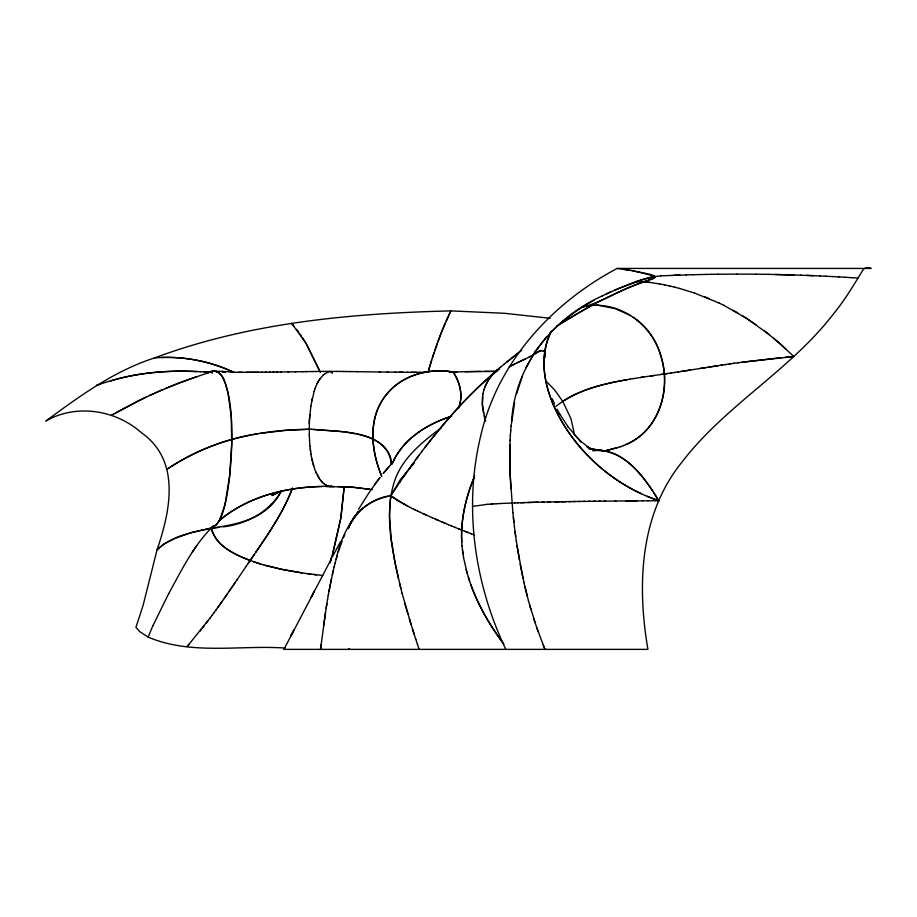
<?xml version="1.0" encoding="UTF-8"?>
<svg xmlns="http://www.w3.org/2000/svg" width="917" height="917" viewBox="0 0 917 917"><rect width="100%" height="100%" fill="white"/><g stroke="black" fill="none" stroke-linecap="round" stroke-linejoin="round"><path stroke-width="1.38" d="M309.293 435.071L309.361 420.41L310.874 406.093M505.806 649.374C474.33 583.361 463.349 506.459 480.921 435.025C497.748 362.123 552.137 302.793 617.187 268.429L871.15 268.429C868.869 266.939 865.831 267.787 863.608 268.933C854.346 284.006 845.336 299.355 834.092 313.121C790.752 370.021 725.496 405.199 682.053 461.996C639.493 514.231 637.028 585.837 647.929 649.374L283.88 649.374M391.399 464.552C387.971 429.041 339.221 432.205 313.305 429.351M474.364 476.714C465.435 498.55 459.853 522.277 462.053 545.982M474.628 476.083C466.054 496.888 460.449 519.377 461.778 542.016M509.921 444.745L510.058 473.791L512.878 512.649M510.116 439.965L509.772 464.598L510.861 488.669M309.27 423.356L309.831 414.564M344.127 487.305L340.643 519.205L332.424 554.625M344.104 487.661L341.021 517.016L333.18 551.896M510.07 440.538L510.379 435.197M510.333 435.747L510.723 430.463M510.677 430.967L511.147 425.752M482.881 394.104L482.388 405.807L484.921 418.53M482.537 396.35L482.25 403.4L483.591 413.407M511.101 426.21L514.597 402.712M321.133 644.582L320.526 649.374L325.501 612.43M511.64 421.075C514.838 365.803 552.573 318.176 602.24 295.939M441.295 427.723C421.831 442.395 401.256 458.741 393.92 483.076C384.659 514.288 391.742 547.323 398.379 578.318M323.563 626.024L326.853 603.673M414.335 462.925L400.42 479.522L390.883 495.65L390.344 499.398L389.519 515.675L391.089 538.382L395.032 562.866L400.832 588.393M326.143 608.2L327.564 599.374M310.84 406.093L314.176 391.146M327.529 599.569L328.286 595.122M328.252 595.328L331.461 578.593M328.997 591.121L333.238 570.638M311.803 400.74L312.342 398.196M482.881 394.069L483.935 389.759M544.274 358.501C547.862 351.67 541.557 347.646 536.525 352.896M332.286 574.787L334.178 566.729M544.194 358.788C548.905 343.417 534.852 353.951 529.212 357.057M334.143 566.901L335.163 562.889M335.129 563.038L337.261 555.37M516.649 393.68L522.335 376.153M332.504 554.338L330.063 562.694M336.149 559.232C342.293 530.691 359.005 499.719 390.883 495.65L396.889 486.549M428.468 370.628L433.924 352.93M428.514 370.628L431.575 360.392M331.713 557.1L330.097 562.557M432.365 357.882L441.547 331.805L450.866 310.897L504.522 313.293L550.257 318.291M314.141 391.146L314.863 389.037M338.362 551.793L342.064 541.156M348.391 528.765L348.861 527.355M483.935 389.805C486.64 380.44 493.174 372.738 500.82 366.926M434.773 350.489L437.249 343.302M348.747 527.676C354.317 510.712 371.064 500.418 387.639 496.418M314.829 389.037L315.586 387.066M292.477 487.936C283.903 511.182 269.713 531.745 255.912 552.137M438.097 340.952L445.181 323.093M291.984 489.403C281.106 517.371 262.824 541.546 246.249 566.27M392.201 464.082C402.219 439.289 427.116 424.032 451.645 416.192C427.884 423.906 403.755 438.234 393.106 461.836M458.362 408.409C463.521 396.442 460.174 382.515 453.204 372.015C428.021 367.602 399.262 375.752 384.269 397.474C367.557 420.502 371.511 451.588 381.77 476.404M484.635 387.742L488.36 380.131L493.369 373.62M458.328 408.489C463.016 397.795 460.77 385.289 455.222 375.374M284.969 648.044C239.841 644.949 190.988 655.403 148.107 637.074L152.807 625.944M315.551 387.066L318.715 380.544L323.197 375.133M349.377 525.968L355.223 515.698M343.428 537.729L344.838 534.416M152.807 625.956L168.739 593.54M446.109 320.984L447.977 316.858M551.06 331.759C536.101 361.458 546.968 396.958 563.153 423.792C581.71 454.064 609.14 478.915 641.43 493.782M551.312 331.255C534.198 365.768 549.902 406.678 571.062 435.713C592.783 465.641 623.675 488.853 658.727 500.739C644.64 477.344 623.755 447.404 592.68 450.671M448.929 314.84L449.892 312.857M526.014 367.625L535.299 351.2L546.75 336.608M283.926 649.374L331.484 558.648M313.557 592.68L311.092 597.609L314.462 590.869M317.11 383.535L320.48 378.045M168.728 593.563C181.818 569.755 194.014 544.629 213.787 525.498L211.242 527.94L191.263 532.651L175.445 538.153L163.834 544.022L157.082 549.73L143.018 605.667L135.922 627.331L139.693 631.607L148.107 637.074M332.665 556.344L340.597 541.511M290.62 636.215L294.082 629.853L290.872 635.733M349.492 524.937L358.387 511.411M358.536 509.302L369.471 492.005L380.039 477.379L374.594 484.623M281.187 491.374C255.751 539.712 192.73 516.947 157.082 549.73C170.367 510.815 181.119 460.575 141.31 432.641C115.611 409.819 76.1 403.56 45.85 421.029C79.641 396.121 114.075 370.972 154.526 357.928C249.046 322.658 350.718 313.35 450.866 310.897M192.352 552.126L196.719 545.661M396.82 486.663L399.95 482.021M280.751 492.074C268.647 512.259 246.249 524.203 223.267 526.862M236.678 580.323L246.341 566.121M236.907 579.991L229.124 591.362M248.186 563.428L254.227 554.613M235.016 582.765L225.341 596.807M399.823 482.193L406.162 473.023M227.45 593.769L223.439 599.523M402.872 477.746L412.49 464.117M223.633 599.248L217.707 607.604M221.719 601.965L215.782 610.275M409.039 468.942L418.931 455.336M213.844 612.946L215.908 610.092M211.884 615.594L213.959 612.785M415.309 460.242L422.198 451.004M209.924 618.241L211.987 615.456M356.644 513.715L358.088 511.789M210.004 618.127L187.114 646.611L189.292 644.101M206.004 623.434L208.01 620.786M421.682 451.668C444.894 421.854 469.676 391.903 499.616 369.001M424.915 447.439C446.59 419.229 470.673 392.751 497.702 369.562L494.767 372.187M203.929 626.128L199.872 631.297M389.129 466.444L383.214 473.424L392.361 462.798M549.65 333.49C562.511 320.136 577.756 309.258 593.952 300.317M500.693 367.018L503.937 364.313M323.162 375.133L325.077 373.666M503.708 364.507L521.693 350.317M506.723 362.032L518.896 352.437M555.862 406.426C577.011 389.507 604.269 383.558 630.369 379.099M167.112 469.16C209.363 440.309 260.99 429.213 311.539 429.305M168.499 468.266C193.372 452.333 220.974 440.32 250.135 435.117M325.031 373.666L329.856 371.374L336.596 371.419M556.619 326.12L590.571 306.049M558.579 324.87C586.995 306.977 616.877 290.976 648.743 280.121C668.069 275.387 636.226 272.2 632.684 270.767M574.363 434.05L571.016 418.828L562.774 401.382C581.997 388.842 604.762 383.593 627.068 379.672M535.585 353.446L534.153 354.306M533.568 354.661L531.31 355.945M113.616 414.025L111.289 415.39L146.628 396.763M510.035 366.479L509.21 366.949L510.895 366.009M115.955 412.673L137.263 401.314L162.492 389.61M330.75 486.251L331.736 485.735M510.861 366.021L514.116 364.29M512.523 365.115L513.325 364.702M529.258 357.034L525.773 358.753M514.059 364.324L514.895 363.889M514.838 363.923L516.431 363.132M602.171 295.985L610.653 291.904M626.345 444.321C675.829 422.875 676.104 345.812 633.326 317.293M516.363 363.166L517.177 362.777M517.119 362.8L521.521 360.736M517.864 362.444L518.609 362.089M525.074 359.086L525.739 358.776M277.931 492.635L271.868 495.512L280.682 491.34M606.343 293.933C623.801 286.356 641.682 277.668 660.756 275.845M525.051 359.097L519.343 361.745M524.352 359.43L522.243 360.404M149.288 395.514L179.205 382.813L213.065 371.133L223.301 371.442M330.796 486.251C291.48 486.079 249.619 494.584 218.934 520.89C247.303 496.865 285.256 486.996 321.856 486.583M623.377 445.628C658.395 432.893 672.058 389.576 660.87 356.105C652.4 323.048 615.364 297.773 581.802 307.344L583.877 306.725M614.814 290.047L641.052 280.121L654.348 276.143L655.483 277.003L646.943 280.74M165.392 388.372L196.708 376.543M348.013 649.374L349.537 648.766M620.362 446.808L623.938 445.41M642.427 282.333C623.193 288.408 605.965 299.893 586.972 305.911M472.564 506.402L486.961 504.373M643.413 281.989L646.279 280.969M620.958 446.579L604.899 450.889L588.943 448.619M99.987 384.257L96.48 385.427C129.687 373.265 165.312 369.608 200.479 371.717M617.886 447.645L604.899 450.889L588.966 448.631M260.749 564.115C241.801 557.616 216.916 549.65 211.242 527.94C221.616 523.802 223.152 510.391 225.869 500.957C230.19 479.259 231.623 457.079 231.886 434.99C231.68 417.178 230.82 398.918 224.825 381.988C222.98 374.205 215.174 367.43 207.574 373.093M110.521 380.991C138.41 372.325 167.822 370.227 196.88 371.614M250.146 560.562C234.672 554.269 215.3 545.959 211.242 527.94L215.827 525.281L219.358 520.558L224.883 505.256L229.64 475.9L231.726 444.023L231.325 417.338L228.092 393.198L225.284 383.26L222.04 376.325L218.51 372.268L214.853 370.892M389.209 496.028L390.883 495.65L397.577 500.613L410.358 507.548M252.221 434.738L257.436 433.833M630.197 379.134L633.681 378.561M633.567 378.572L647.15 376.497M690.111 370.067L677.892 371.981M700.37 368.439L717.908 365.711M681.469 371.419L705.792 367.591M674.373 372.52L678.775 371.843M708.348 367.178L722 365.092M260.027 433.42L284.981 430.451L309.189 429.259M640.364 377.517L643.723 377.002M670.946 373.036L675.084 372.405M720.705 365.287L726.115 364.473M671.439 372.955L647.115 376.509M724.911 364.645L730.264 363.854M667.851 373.494L660.836 374.526M729.153 364.026L734.425 363.258M650.52 376.016L653.936 375.512M733.44 363.396L738.621 362.662M737.761 362.788L781.227 357.596M742.094 362.181L793.858 356.575L777.605 341.548L764.732 331.106M593.654 450.556C620.144 448.012 639.539 471.269 652.801 491.099M219.278 527.344L211.242 527.94M785.353 357.24L793.858 356.575M154.526 357.928C181.486 355.636 208.996 360.748 233.503 372.176M486.938 504.373L491.26 504.052M491.225 504.063L492.83 503.96M492.784 503.96L496.143 503.754M496.097 503.754L499.719 503.559M499.673 503.559L501.599 503.467M501.553 503.467L514.941 502.906M660.71 275.845L686.306 274.905M673.445 275.329L679.806 275.111M514.724 502.917L518.059 502.791M517.635 502.814L524.742 502.585M160.934 357.515C185.922 356.507 211.116 361.665 233.743 372.291M520.696 502.711L538.268 502.218M686.168 274.905L692.679 274.722M527.286 502.505L530.805 502.413M468.679 371.614L449.078 372.096M692.541 274.733L699.041 274.573M465.16 371.694L496.716 371.396M531.986 502.378L543.827 502.092M457.056 371.924L451.473 372.027L455.726 372.474M469.126 371.591L480.989 371.362M542.199 502.126L550.487 501.954M698.903 274.573L705.402 274.435M370.159 489.323L350.305 487.019L325.776 486.583M548.011 502L570.5 501.588M333.948 486.583L329.822 486.663L325.753 485.059M554.819 501.863L559.278 501.782M705.276 274.435L711.764 274.332M561.215 501.748L565.812 501.668M287.938 371.889L295.985 371.775M280.545 371.993L288.821 371.878M295.228 371.775L303.011 371.672M573.377 501.542L580.14 501.439M568.563 501.622L575.28 501.519M711.638 274.332L718.114 274.24M276.796 372.05L281.485 371.981M302.392 371.672L306.473 371.614M273.025 372.096L277.759 372.038M305.923 371.626L313.282 371.523M583.338 501.404L590.078 501.312M578.306 501.473L585.069 501.37M269.22 372.142L273.988 372.084M312.915 371.534L316.652 371.488M265.391 372.187L270.171 372.142M593.677 501.267L600.268 501.186M588.462 501.335L595.144 501.244M718.011 274.24L737.142 274.114M316.365 371.488L319.987 371.454M261.54 372.233L266.32 372.176M319.781 371.454L323.288 371.419M604.292 501.152L615.926 501.026M598.95 501.209L605.449 501.129M262.434 372.222L246.008 372.336M323.174 371.419L329.856 371.374L332.458 373.001L331.553 372.405M258.514 372.256L238.202 372.336M626.047 500.946L631.526 500.9M615.112 501.037L637.017 500.865M636.134 281.553L644.399 281.634L659.575 283.926M631.893 500.9L642.622 500.831M636.249 281.542L649.465 282.287M654.13 493.186L658.727 500.739L647.941 500.797M642.485 500.831L647.998 500.797M484.291 371.328L496.063 371.385M423.975 372.336L428.606 372.325M242.673 372.336L230.419 372.302M419.78 372.336L424.491 372.336M737.108 274.114L756.216 274.194M420.376 372.336L411.412 372.313M416.261 372.336L407.263 372.291M230.74 372.313L234.718 372.336M408.088 372.291L394.998 372.176M336.482 371.419L340.035 371.454M399.055 372.222L403.148 372.256M756.158 274.194L768.95 274.366M339.829 371.454L343.52 371.488M343.222 371.488L347.027 371.534M387.02 372.084L395.961 372.187M222.682 372.233L225.479 372.268M346.637 371.523L350.569 371.568M350.099 371.568L357.768 371.672M379.26 371.981L388.029 372.096M357.137 371.672L380.246 371.993M768.836 274.366L794.409 274.974M216.297 372.119L218.957 372.176M338.121 486.572L354.077 487.294L372.325 489.689M775.174 274.481L800.77 275.18M311.218 429.294L343.806 431.781M203.826 371.809L211.242 372.015L212.159 372.921L211.242 372.015L200.135 371.694M221.719 371.511L230.442 371.809M800.552 275.18L813.494 275.673M806.914 275.409L819.855 275.948M819.638 275.937L826.217 276.246M216.435 372.096L219.037 372.222M826.011 276.235L832.579 276.579M832.395 276.567L838.94 276.923M838.78 276.911L845.302 277.289M845.187 277.278L851.652 277.679M851.595 277.679L858.014 278.092M596.348 304.857L615.536 308.72L630.529 315.528M322.704 575.509L304.994 573.366M313.614 574.5L316.606 574.844M617.187 268.429L628.088 269.999M307.814 573.755L310.691 574.134M304.765 573.343L284.362 569.904L264.83 565.296M624.557 269.449L629.738 270.263M301.98 572.942L281.691 569.365L262.87 564.746M345.124 431.976L355.429 433.833M629.578 270.24L631.332 270.526M631.148 270.504L634.381 271.065M635.596 271.294L654.348 276.143M659.518 283.915L664.607 284.9M664.55 284.889L669.639 285.978M669.582 285.966L674.66 287.181M357.252 434.2C372.474 437.031 391.628 446.258 391.41 464.231M674.603 287.159L679.669 288.477M679.612 288.465L694.559 293.05M262.64 564.677L253.608 561.8M694.524 293.05L718.917 302.954M658.727 500.739L647.15 496.303M471.281 533.763L474.582 535.001M594.434 449.972L587.327 447.267L589.837 448.23M471.464 533.82L458.454 528.754M465.022 531.356L468.278 532.605M461.698 530.049L455.004 527.367M704.371 296.672L709.254 298.655M451.657 525.991L455.164 527.435M448.321 524.616L451.863 526.083M448.551 524.707L441.73 521.842M445.238 523.32L435.3 519.068M438.681 520.535L432.171 517.704M432.274 517.738L420.307 512.328M423.161 513.646L426.118 514.987M417.567 511.044L420.422 512.385M414.942 509.795L417.728 511.113M412.455 508.58L415.137 509.886M718.882 302.942L723.696 305.281M410.105 507.422L412.684 508.694M723.651 305.258L746.988 318.623L769.122 334.533M408.157 506.436L391.846 496.613M592.302 449.433L587.189 446.717L589.333 448.046L579.968 440.63L567.531 426.279M326.807 485.62L324.733 484.394M733.073 310.255L737.726 312.915M742.346 315.689L755.917 324.641M323.735 483.626L324.778 484.394M773.34 337.949L785.823 348.884M322.738 482.743L323.77 483.626M547.036 382.022L554.659 390.023L562.774 401.382M319.873 479.465L322.784 482.743M574.202 434.543L581.424 442.189L579.968 440.63M320.847 480.668L321.798 481.757M294.082 326.2L291.64 323.334L305.716 342.889L319.471 370.365M296.512 329.249L298.885 332.435M503.869 644.124C490.205 625.967 478.571 606.137 470.834 584.714M502.768 642.679C488.027 622.769 475.682 600.853 468.289 577.125M568.425 427.368L559.324 413.441M311.413 456.723L314.932 469.974L319.907 479.465M300.054 334.097L301.223 335.805M302.346 337.49L305.797 343.015M318.99 478.158L317.259 475.212M454.568 374.216L453.204 372.015C429.718 367.969 403.354 374.56 387.559 393.198C367.499 415.963 370.686 449.697 381.541 475.9M306.828 344.758L320.331 372.394M557.009 409.154L559.748 414.22M315.666 471.831L316.445 473.573M552.24 398.723L554.51 403.984M543.162 645.006L544.939 649.374L536.64 627.388L529.671 605.071M536.64 627.4L538.187 631.802M417.43 644.307L419.126 649.374M415.768 639.241L417.464 644.387M533.694 618.505L535.138 622.952M469.596 581.137L466.111 569.457M415.802 639.367L412.501 629.062M485.746 421.098L484.153 415.848M414.175 634.323L409.349 618.872M410.965 624.156L402.116 593.379M407.87 613.92L404.901 603.65M530.989 609.656L528.421 600.566M312.984 463.761L313.591 465.939M467.189 573.389L463.578 557.719M528.467 600.727L524.982 586.983M402.139 593.448L399.514 583.132M527.275 596.233L523.928 582.433M523.985 582.685L520.134 564.081M311.918 459.153L312.433 461.503M522.977 578.134L516.993 545.535M519.354 559.771L516.305 540.858M310.989 454.224L311.448 456.723M463.589 557.788L462.432 549.822M310.267 449.009L311.023 454.224M516.351 541.145L515.033 531.482M515.686 536.434L514.437 526.771M462.959 553.868L462.042 545.867M310.645 451.645L309.98 446.315M514.471 526.977L513.36 517.303M513.91 522.22L512.867 512.557M310.015 446.315L309.533 440.768M309.568 440.768L309.258 435.071"/></g></svg>
